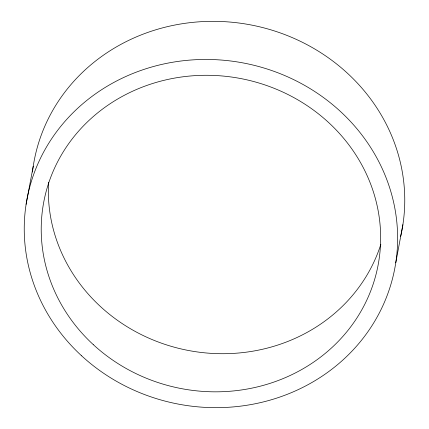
<?xml version="1.0" encoding="UTF-8"?>
<svg xmlns="http://www.w3.org/2000/svg" width="429" height="429" viewBox="0 0 429 429"><rect width="100%" height="100%" fill="white"/><g stroke="black" fill="none" stroke-linecap="round" stroke-linejoin="round"><path stroke-width="0.64" d="M26.105 204.338L33.237 166.221M395.763 262.779L402.895 224.662M32.454 172.061A187.135 173.632 10.6 0 1 247.678 24.351A187.135 173.632 10.6 0 1 400.622 236.497M380.855 244.31A170.125 157.845 10.6 0 1 189.066 350.6A170.125 157.845 10.6 0 1 48.616 182.202M81.59 355.797A187.135 173.632 10.6 0 0 392.197 279.81A187.135 173.632 10.6 0 0 159.009 65.069A187.135 173.632 10.6 0 0 81.59 355.797M93.35 344.68A170.125 157.845 10.6 0 0 375.718 275.606A170.125 157.845 10.6 0 0 163.733 80.389A170.125 157.845 10.6 0 0 93.35 344.68"/></g></svg>
